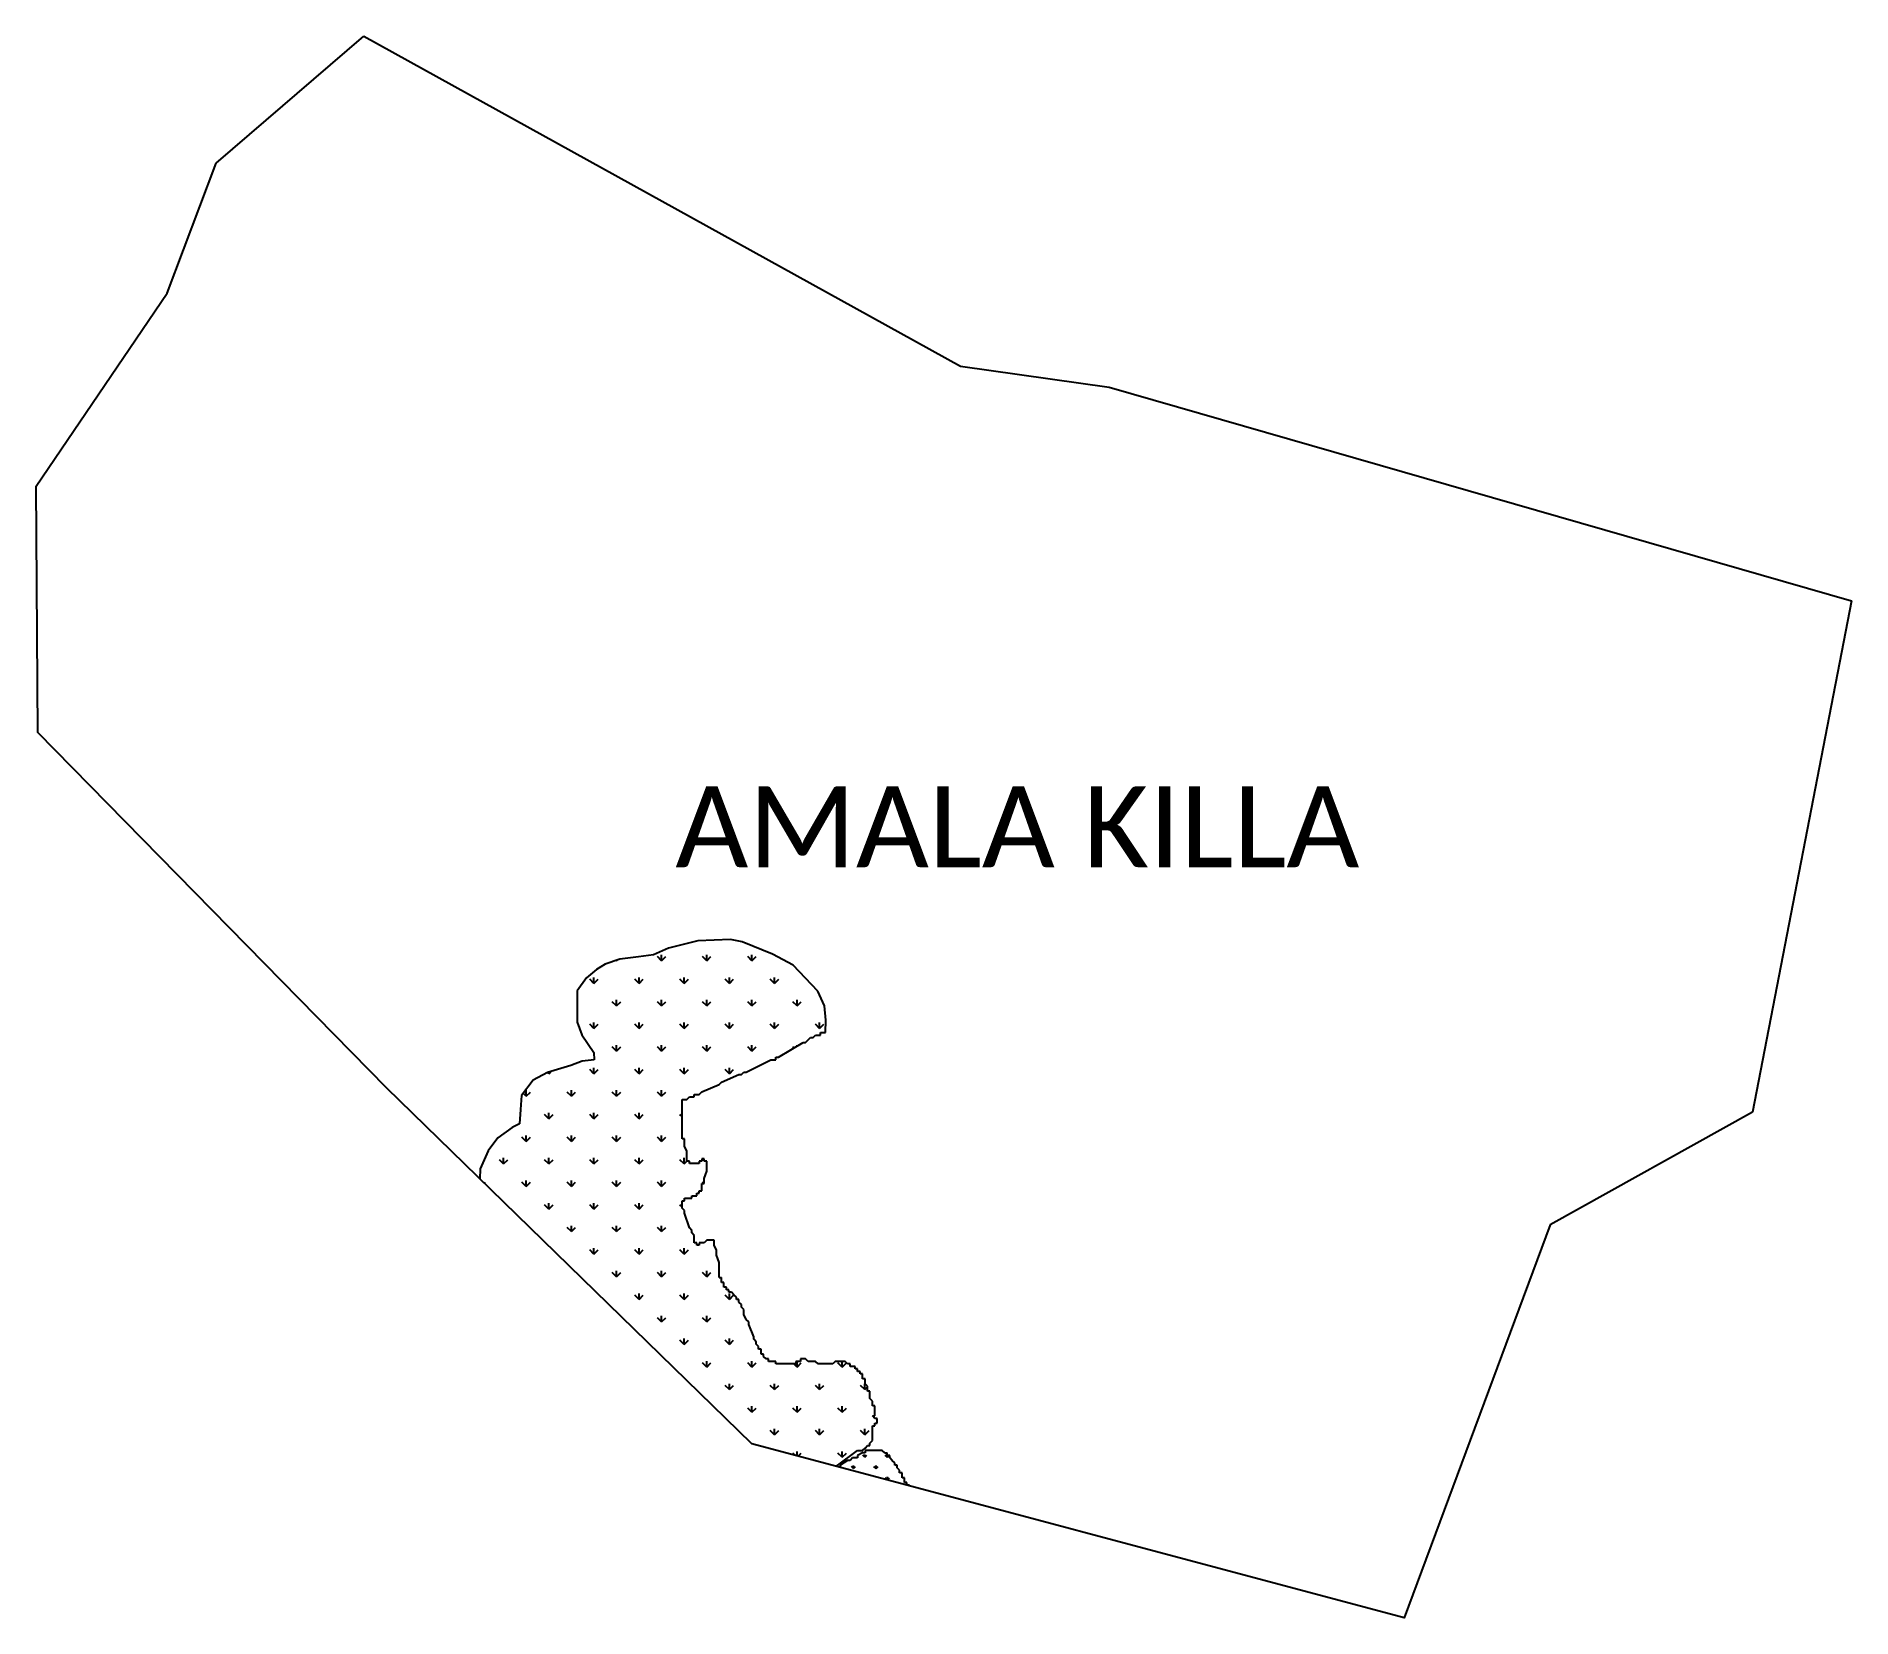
# Model space of a CAD drawing. Header units: metres. Extents: x 260510 to 263399, y 2153282 to 2155799.
import ezdxf

# ---------------------------------------------------------------- set-up
doc = ezdxf.new("R2010")
doc.units = ezdxf.units.M
for name, color, linetype in [('MANGROOVES', 112, 'Continuous'), ('village', 3, 'Continuous'), ('VILLAGE NAME', 250, 'Continuous')]:
    doc.layers.add(name, color=color, linetype=linetype)

msp = doc.modelspace()

# ---------------------------------------------------------------- linework, layer by layer
at = {"layer": 'MANGROOVES'}
for p, q in [((261562.9, 2154359.3), (261515.9, 2154347.6)), ((261614.5, 2154361.4), (261562.9, 2154359.3)), ((261633.3, 2154357.9), (261614.5, 2154361.4)), ((261681.6, 2154338.1), (261633.3, 2154357.9)), ((261438.8, 2154330), (261415, 2154322.2)), ((261468.3, 2154334.1), (261438.8, 2154330)), ((261492.3, 2154336.9), (261468.3, 2154334.1)), ((261515.9, 2154347.6), (261492.3, 2154336.9)), ((261714.5, 2154320.7), (261681.6, 2154338.1)), ((261385.4, 2154300.5), (261370.7, 2154279.6)), ((261401.4, 2154313.6), (261385.4, 2154300.5)), ((261415, 2154322.2), (261401.4, 2154313.6)), ((261753.5, 2154279.1), (261714.5, 2154320.7)), ((261370.7, 2154279.6), (261370.5, 2154229.9)), ((261764, 2154256), (261753.5, 2154279.1)), ((261766.6, 2154232.9), (261764, 2154256)), ((261370.5, 2154229.9), (261378.1, 2154209.7)), ((261757.8, 2154209.4), (261757.8, 2154213.3)), ((261757.8, 2154213.3), (261761.8, 2154213.3)), ((261761.8, 2154213.3), (261765.7, 2154213.3)), ((261765.7, 2154213.3), (261766.6, 2154232.9)), ((261378.1, 2154209.7), (261397, 2154181.5)), ((261397, 2154181.5), (261397.9, 2154169.8)), ((261690.9, 2154174), (261730.3, 2154197.6)), ((261730.3, 2154197.6), (261734.2, 2154197.6)), ((261734.2, 2154197.6), (261742.1, 2154205.4)), ((261742.1, 2154205.4), (261746, 2154205.4)), ((261746, 2154205.4), (261749.9, 2154209.4)), ((261749.9, 2154209.4), (261753.9, 2154209.4)), ((261753.9, 2154209.4), (261757.8, 2154209.4)), ((261360.7, 2154160.8), (261323.4, 2154149.8)), ((261378.8, 2154167.9), (261360.7, 2154160.8)), ((261397.9, 2154169.8), (261378.8, 2154167.9)), ((261639.8, 2154150.3), (261679.1, 2154170)), ((261679.1, 2154170), (261683.1, 2154170)), ((261683.1, 2154170), (261687, 2154170)), ((261687, 2154170), (261687, 2154174)), ((261687, 2154174), (261690.9, 2154174)), ((261300.7, 2154137.8), (261282.3, 2154113.4)), ((261323.4, 2154149.8), (261300.7, 2154137.8)), ((261568.9, 2154118.9), (261596.5, 2154130.7)), ((261596.5, 2154130.7), (261600.4, 2154134.6)), ((261600.4, 2154134.6), (261628, 2154146.4)), ((261628, 2154146.4), (261631.9, 2154146.4)), ((261631.9, 2154146.4), (261635.8, 2154150.3)), ((261635.8, 2154150.3), (261639.8, 2154150.3)), ((261282.3, 2154113.4), (261280.6, 2154090.8)), ((261537.5, 2154103.1), (261537.5, 2154107)), ((261537.5, 2154107), (261541.4, 2154107)), ((261537.5, 2154099.2), (261537.5, 2154103.1)), ((261537.5, 2154095.2), (261537.5, 2154099.2)), ((261537.5, 2154091.3), (261537.5, 2154095.2)), ((261541.4, 2154107), (261545.3, 2154107)), ((261545.3, 2154107), (261549.3, 2154111)), ((261549.3, 2154111), (261553.2, 2154111)), ((261553.2, 2154111), (261557.1, 2154111)), ((261557.1, 2154111), (261557.1, 2154114.9)), ((261557.1, 2154114.9), (261561.1, 2154114.9)), ((261561.1, 2154114.9), (261565, 2154114.9)), ((261565, 2154114.9), (261568.9, 2154118.9)), ((261278.7, 2154067.9), (261267.4, 2154062.5)), ((261280.6, 2154090.8), (261278.7, 2154067.9)), ((261537.5, 2154083.4), (261537.5, 2154091.3)), ((261537.5, 2154079.5), (261537.5, 2154083.4)), ((261537.5, 2154075.6), (261537.5, 2154079.5)), ((261537.5, 2154071.6), (261537.5, 2154075.6)), ((261537.5, 2154063.8), (261537.5, 2154071.6)), ((261244.5, 2154045.8), (261229.2, 2154025.1)), ((261267.4, 2154062.5), (261244.5, 2154045.8)), ((261537.5, 2154059.8), (261537.5, 2154063.8)), ((261537.5, 2154055.9), (261537.5, 2154059.8)), ((261537.5, 2154051.9), (261537.5, 2154055.9)), ((261537.5, 2154048), (261537.5, 2154051.9)), ((261537.5, 2154044.1), (261537.5, 2154048)), ((261541.4, 2154044.1), (261537.5, 2154044.1)), ((261541.4, 2154040.1), (261541.4, 2154044.1)), ((261541.4, 2154036.2), (261541.4, 2154040.1)), ((261229.2, 2154025.1), (261216.3, 2153996.7)), ((261541.4, 2154032.3), (261541.4, 2154036.2)), ((261545.3, 2154024.4), (261541.4, 2154032.3)), ((261545.3, 2154012.6), (261545.3, 2154024.4)), ((261545.3, 2154008.7), (261545.3, 2154012.6)), ((261549.3, 2154008.7), (261545.3, 2154008.7)), ((261549.3, 2154004.7), (261549.3, 2154008.7)), ((261568.9, 2154008.7), (261565, 2154008.7)), ((261565, 2154008.7), (261565, 2154004.7)), ((261572.9, 2154012.6), (261568.9, 2154012.6)), ((261568.9, 2154012.6), (261568.9, 2154008.7)), ((261572.9, 2154008.7), (261572.9, 2154012.6)), ((261576.8, 2154008.7), (261572.9, 2154008.7)), ((261576.8, 2154004.7), (261576.8, 2154008.7)), ((261216.3, 2153996.7), (261215.9, 2153980.5)), ((261553.2, 2154004.7), (261549.3, 2154004.7)), ((261557.1, 2154004.7), (261553.2, 2154004.7)), ((261561.1, 2154004.7), (261557.1, 2154004.7)), ((261565, 2154004.7), (261561.1, 2154004.7)), ((261572.9, 2153981.1), (261576.8, 2153992.9)), ((261572.9, 2153973.2), (261572.9, 2153981.1)), ((261576.8, 2154000.8), (261576.8, 2154004.7)), ((261576.8, 2153996.8), (261576.8, 2154000.8)), ((261576.8, 2153992.9), (261576.8, 2153996.8)), ((261553.2, 2153949.6), (261553.2, 2153953.6)), ((261553.2, 2153953.6), (261557.1, 2153953.6)), ((261557.1, 2153953.6), (261561.1, 2153953.6)), ((261561.1, 2153953.6), (261561.1, 2153957.5)), ((261561.1, 2153957.5), (261565, 2153957.5)), ((261565, 2153957.5), (261565, 2153961.4)), ((261565, 2153961.4), (261568.9, 2153961.4)), ((261568.9, 2153969.3), (261568.9, 2153973.2)), ((261568.9, 2153973.2), (261572.9, 2153973.2)), ((261568.9, 2153965.4), (261568.9, 2153969.3)), ((261568.9, 2153961.4), (261568.9, 2153965.4)), ((261537.5, 2153941.7), (261537.5, 2153945.7)), ((261537.5, 2153945.7), (261541.4, 2153945.7)), ((261537.5, 2153937.8), (261537.5, 2153941.7)), ((261537.5, 2153933.9), (261537.5, 2153937.8)), ((261541.4, 2153929.9), (261537.5, 2153933.9)), ((261541.4, 2153945.7), (261541.4, 2153949.6)), ((261541.4, 2153949.6), (261545.3, 2153949.6)), ((261541.4, 2153926), (261541.4, 2153929.9)), ((261549.3, 2153902.4), (261541.4, 2153926)), ((261545.3, 2153949.6), (261549.3, 2153949.6)), ((261549.3, 2153949.6), (261553.2, 2153949.6)), ((261553.2, 2153898.5), (261549.3, 2153902.4)), ((261553.2, 2153894.5), (261553.2, 2153898.5)), ((261557.1, 2153890.6), (261553.2, 2153894.5)), ((261557.1, 2153882.7), (261557.1, 2153890.6)), ((261557.1, 2153878.8), (261557.1, 2153882.7)), ((261561.1, 2153878.8), (261557.1, 2153878.8)), ((261561.1, 2153874.8), (261561.1, 2153878.8)), ((261565, 2153874.8), (261561.1, 2153874.8)), ((261568.9, 2153878.8), (261565, 2153878.8)), ((261565, 2153878.8), (261565, 2153874.8)), ((261572.9, 2153878.8), (261568.9, 2153878.8)), ((261576.8, 2153882.7), (261572.9, 2153878.8)), ((261580.7, 2153882.7), (261576.8, 2153882.7)), ((261584.7, 2153882.7), (261580.7, 2153882.7)), ((261588.6, 2153882.7), (261584.7, 2153882.7)), ((261588.6, 2153878.8), (261588.6, 2153882.7)), ((261588.6, 2153874.8), (261588.6, 2153878.8)), ((261592.5, 2153867), (261588.6, 2153874.8)), ((261592.5, 2153863), (261592.5, 2153867)), ((261592.5, 2153859.1), (261592.5, 2153863)), ((261596.5, 2153847.3), (261592.5, 2153859.1)), ((261596.5, 2153843.4), (261596.5, 2153847.3)), ((261596.5, 2153839.4), (261596.5, 2153843.4)), ((261596.5, 2153835.5), (261596.5, 2153839.4)), ((261596.5, 2153831.5), (261596.5, 2153835.5)), ((261596.5, 2153827.6), (261596.5, 2153831.5)), ((261596.5, 2153823.7), (261596.5, 2153827.6)), ((261600.4, 2153819.7), (261600.4, 2153823.7)), ((261600.4, 2153815.8), (261600.4, 2153819.7)), ((261604.3, 2153815.8), (261600.4, 2153815.8)), ((261604.3, 2153811.9), (261604.3, 2153815.8)), ((261604.3, 2153807.9), (261604.3, 2153811.9)), ((261608.3, 2153807.9), (261604.3, 2153807.9)), ((261608.3, 2153804), (261608.3, 2153807.9)), ((261612.2, 2153804), (261608.3, 2153804)), ((261612.2, 2153800.1), (261612.2, 2153804)), ((261616.2, 2153800.1), (261612.2, 2153800.1)), ((261620.1, 2153796.1), (261616.2, 2153800.1)), ((261624, 2153792.2), (261620.1, 2153796.1)), ((261624, 2153788.3), (261624, 2153792.2)), ((261628, 2153788.3), (261624, 2153788.3)), ((261628, 2153784.3), (261628, 2153788.3)), ((261631.9, 2153780.4), (261628, 2153784.3)), ((261631.9, 2153776.4), (261631.9, 2153780.4)), ((261635.8, 2153772.5), (261631.9, 2153776.4)), ((261635.8, 2153768.6), (261635.8, 2153772.5)), ((261635.8, 2153764.6), (261635.8, 2153768.6)), ((261639.8, 2153756.8), (261635.8, 2153764.6)), ((261643.7, 2153752.8), (261639.8, 2153756.8)), ((261643.7, 2153748.9), (261643.7, 2153752.8)), ((261651.6, 2153729.2), (261643.7, 2153748.9)), ((261651.6, 2153725.3), (261651.6, 2153729.2)), ((261655.5, 2153721.3), (261651.6, 2153725.3)), ((261655.5, 2153717.4), (261655.5, 2153721.3)), ((261659.4, 2153713.5), (261655.5, 2153717.4)), ((261659.4, 2153709.5), (261659.4, 2153713.5)), ((261663.4, 2153709.5), (261659.4, 2153709.5)), ((261663.4, 2153705.6), (261663.4, 2153709.5)), ((261663.4, 2153701.7), (261663.4, 2153705.6)), ((261667.3, 2153701.7), (261663.4, 2153701.7)), ((261667.3, 2153697.7), (261667.3, 2153701.7)), ((261671.2, 2153693.8), (261667.3, 2153697.7)), ((261675.2, 2153693.8), (261671.2, 2153693.8)), ((261675.2, 2153689.9), (261675.2, 2153693.8)), ((261730.3, 2153693.8), (261726.3, 2153693.8)), ((261726.3, 2153693.8), (261726.3, 2153689.9)), ((261734.2, 2153693.8), (261730.3, 2153693.8)), ((261738.1, 2153689.9), (261734.2, 2153693.8)), ((261679.1, 2153689.9), (261675.2, 2153689.9)), ((261683.1, 2153689.9), (261679.1, 2153689.9)), ((261687, 2153689.9), (261683.1, 2153689.9)), ((261687, 2153685.9), (261687, 2153689.9)), ((261690.9, 2153685.9), (261687, 2153685.9)), ((261694.9, 2153685.9), (261690.9, 2153685.9)), ((261698.8, 2153685.9), (261694.9, 2153685.9)), ((261702.7, 2153685.9), (261698.8, 2153685.9)), ((261706.7, 2153685.9), (261702.7, 2153685.9)), ((261710.6, 2153685.9), (261706.7, 2153685.9)), ((261714.5, 2153685.9), (261710.6, 2153685.9)), ((261718.5, 2153685.9), (261714.5, 2153685.9)), ((261722.4, 2153689.9), (261718.5, 2153689.9)), ((261718.5, 2153689.9), (261718.5, 2153685.9)), ((261726.3, 2153689.9), (261722.4, 2153689.9)), ((261742.1, 2153689.9), (261738.1, 2153689.9)), ((261746, 2153689.9), (261742.1, 2153689.9)), ((261749.9, 2153689.9), (261746, 2153689.9)), ((261753.9, 2153685.9), (261749.9, 2153689.9)), ((261757.8, 2153685.9), (261753.9, 2153685.9)), ((261761.8, 2153685.9), (261757.8, 2153685.9)), ((261765.7, 2153685.9), (261761.8, 2153685.9)), ((261769.6, 2153685.9), (261765.7, 2153685.9)), ((261773.6, 2153685.9), (261769.6, 2153685.9)), ((261777.5, 2153685.9), (261773.6, 2153685.9)), ((261781.4, 2153689.9), (261777.5, 2153685.9)), ((261785.4, 2153689.9), (261781.4, 2153689.9)), ((261789.3, 2153689.9), (261785.4, 2153689.9)), ((261793.2, 2153689.9), (261789.3, 2153689.9)), ((261797.2, 2153689.9), (261793.2, 2153689.9)), ((261801.1, 2153685.9), (261797.2, 2153689.9)), ((261805, 2153685.9), (261801.1, 2153685.9)), ((261805, 2153682), (261805, 2153685.9)), ((261809, 2153682), (261805, 2153682)), ((261812.9, 2153682), (261809, 2153682)), ((261812.9, 2153678.1), (261812.9, 2153682)), ((261816.8, 2153678.1), (261812.9, 2153678.1)), ((261816.8, 2153674.1), (261816.8, 2153678.1)), ((261820.8, 2153674.1), (261816.8, 2153674.1)), ((261820.8, 2153670.2), (261820.8, 2153674.1)), ((261824.7, 2153670.2), (261820.8, 2153670.2)), ((261824.7, 2153666.2), (261824.7, 2153670.2)), ((261824.7, 2153662.3), (261824.7, 2153666.2)), ((261828.7, 2153662.3), (261824.7, 2153662.3)), ((261828.7, 2153658.4), (261828.7, 2153662.3)), ((261828.7, 2153654.4), (261828.7, 2153658.4)), ((261832.6, 2153650.5), (261828.7, 2153654.4)), ((261832.6, 2153646.6), (261832.6, 2153650.5)), ((261832.6, 2153642.6), (261832.6, 2153646.6)), ((261836.5, 2153642.6), (261832.6, 2153642.6)), ((261836.5, 2153634.8), (261836.5, 2153642.6)), ((261836.5, 2153630.8), (261836.5, 2153634.8)), ((261840.5, 2153626.9), (261836.5, 2153630.8)), ((261840.5, 2153623), (261840.5, 2153626.9)), ((261840.5, 2153619), (261840.5, 2153623)), ((261844.4, 2153619), (261840.5, 2153619)), ((261844.4, 2153615.1), (261844.4, 2153619)), ((261844.4, 2153611.1), (261844.4, 2153615.1)), ((261844.4, 2153607.2), (261844.4, 2153611.1)), ((261844.4, 2153603.3), (261844.4, 2153607.2)), ((261844.4, 2153599.3), (261840.5, 2153603.3)), ((261840.5, 2153603.3), (261844.4, 2153603.3)), ((261840.5, 2153583.6), (261840.5, 2153587.5)), ((261840.5, 2153587.5), (261844.4, 2153587.5)), ((261840.5, 2153579.7), (261840.5, 2153583.6)), ((261840.5, 2153575.7), (261840.5, 2153579.7)), ((261840.5, 2153571.8), (261840.5, 2153575.7)), ((261848.3, 2153599.3), (261844.4, 2153599.3)), ((261844.4, 2153587.5), (261844.4, 2153591.5)), ((261844.4, 2153591.5), (261848.3, 2153591.5)), ((261848.3, 2153595.4), (261848.3, 2153599.3)), ((261848.3, 2153591.5), (261848.3, 2153595.4)), ((261785.4, 2153524.6), (261816.8, 2153548.2)), ((261816.8, 2153548.2), (261824.7, 2153548.2)), ((261824.7, 2153548.2), (261828.7, 2153552.1)), ((261828.7, 2153552.1), (261832.6, 2153556)), ((261832.6, 2153548.2), (261828.7, 2153548.2)), ((261828.7, 2153548.2), (261828.7, 2153544.2)), ((261832.6, 2153556), (261836.5, 2153556)), ((261836.5, 2153548.2), (261832.6, 2153548.2)), ((261836.5, 2153560), (261840.5, 2153563.9)), ((261836.5, 2153556), (261836.5, 2153560)), ((261840.5, 2153548.2), (261836.5, 2153548.2)), ((261840.5, 2153567.9), (261840.5, 2153571.8)), ((261840.5, 2153563.9), (261840.5, 2153567.9)), ((261844.4, 2153548.2), (261840.5, 2153548.2)), ((261848.3, 2153548.2), (261844.4, 2153548.2)), ((261852.3, 2153548.2), (261848.3, 2153548.2)), ((261856.2, 2153548.2), (261852.3, 2153548.2)), ((261860.1, 2153544.2), (261856.2, 2153548.2)), ((261783, 2153523), (261785.4, 2153524.6)), ((261801.1, 2153532.4), (261789.3, 2153524.6)), ((261789.3, 2153524.6), (261789.3, 2153520.6)), ((261805, 2153532.4), (261801.1, 2153532.4)), ((261809, 2153536.4), (261805, 2153532.4)), ((261812.9, 2153536.4), (261809, 2153536.4)), ((261816.8, 2153536.4), (261812.9, 2153536.4)), ((261824.7, 2153544.2), (261816.8, 2153540.3)), ((261816.8, 2153540.3), (261816.8, 2153536.4)), ((261828.7, 2153544.2), (261824.7, 2153544.2)), ((261864.1, 2153540.3), (261864.1, 2153544.2)), ((261868, 2153540.3), (261864.1, 2153540.3)), ((261868, 2153536.4), (261868, 2153540.3)), ((261871.9, 2153532.4), (261868, 2153536.4)), ((261875.9, 2153528.5), (261871.9, 2153532.4)), ((261875.9, 2153524.6), (261875.9, 2153528.5)), ((261879.8, 2153524.6), (261875.9, 2153524.6)), ((261879.8, 2153520.6), (261879.8, 2153524.6)), ((261883.7, 2153516.7), (261879.8, 2153520.6)), ((261883.7, 2153512.8), (261883.7, 2153516.7)), ((261887.7, 2153512.8), (261883.7, 2153512.8)), ((261887.7, 2153508.8), (261887.7, 2153512.8)), ((261887.7, 2153504.9), (261887.7, 2153508.8)), ((261891.6, 2153504.9), (261887.7, 2153504.9)), ((261891.6, 2153500.9), (261891.6, 2153504.9)), ((261891.6, 2153497), (261891.6, 2153500.9)), ((261895.5, 2153497), (261891.6, 2153497)), ((261895.5, 2153493.1), (261895.5, 2153497)), ((261899.5, 2153493.1), (261895.5, 2153493.1)), ((261899.5, 2153492), (261899.5, 2153493.1))]:
    msp.add_line(p, q, dxfattribs=at)
at = {"layer": 'MANGROOVES', "linetype": 'Continuous'}
for p, q in [((261433.2, 2154327.5), (261432.7, 2154328)), ((261433.2, 2154327.5), (261434.2, 2154328.5)), ((261433.2, 2154327.5), (261433.2, 2154328.2)), ((261505.1, 2154327.5), (261498.3, 2154334.3)), ((261505.1, 2154327.5), (261505.1, 2154337)), ((261505.1, 2154327.5), (261511.8, 2154334.3)), ((261576.9, 2154327.5), (261570.2, 2154334.3)), ((261576.9, 2154327.5), (261576.9, 2154337)), ((261576.9, 2154327.5), (261583.6, 2154334.3)), ((261648.7, 2154327.5), (261642, 2154334.3)), ((261648.7, 2154327.5), (261648.7, 2154337)), ((261648.7, 2154327.5), (261655.5, 2154334.3)), ((261397.3, 2154291.6), (261390.6, 2154298.3)), ((261397.3, 2154291.6), (261397.3, 2154301.1)), ((261397.3, 2154291.6), (261404, 2154298.3)), ((261469.1, 2154291.6), (261462.4, 2154298.3)), ((261469.1, 2154291.6), (261469.1, 2154301.1)), ((261469.1, 2154291.6), (261475.9, 2154298.3)), ((261541, 2154291.6), (261534.2, 2154298.3)), ((261541, 2154291.6), (261541, 2154301.1)), ((261541, 2154291.6), (261547.7, 2154298.3)), ((261612.8, 2154291.6), (261606.1, 2154298.3)), ((261612.8, 2154291.6), (261612.8, 2154301.1)), ((261612.8, 2154291.6), (261619.6, 2154298.3)), ((261684.7, 2154291.6), (261677.9, 2154298.3)), ((261684.7, 2154291.6), (261684.7, 2154301.1)), ((261684.7, 2154291.6), (261691.4, 2154298.3)), ((261433.2, 2154255.7), (261426.5, 2154262.4)), ((261433.2, 2154255.7), (261433.2, 2154265.2)), ((261433.2, 2154255.7), (261440, 2154262.4)), ((261505.1, 2154255.7), (261498.3, 2154262.4)), ((261505.1, 2154255.7), (261505.1, 2154265.2)), ((261505.1, 2154255.7), (261511.8, 2154262.4)), ((261576.9, 2154255.7), (261570.2, 2154262.4)), ((261576.9, 2154255.7), (261576.9, 2154265.2)), ((261576.9, 2154255.7), (261583.6, 2154262.4)), ((261648.7, 2154255.7), (261642, 2154262.4)), ((261648.7, 2154255.7), (261648.7, 2154265.2)), ((261648.7, 2154255.7), (261655.5, 2154262.4)), ((261720.6, 2154255.7), (261713.8, 2154262.4)), ((261720.6, 2154255.7), (261720.6, 2154265.2)), ((261720.6, 2154255.7), (261727.3, 2154262.4)), ((261397.3, 2154219.8), (261390.6, 2154226.5)), ((261397.3, 2154219.8), (261397.3, 2154229.3)), ((261397.3, 2154219.8), (261404, 2154226.5)), ((261469.1, 2154219.8), (261462.4, 2154226.5)), ((261469.1, 2154219.8), (261469.1, 2154229.3)), ((261469.1, 2154219.8), (261475.9, 2154226.5)), ((261541, 2154219.8), (261534.2, 2154226.5)), ((261541, 2154219.8), (261541, 2154229.3)), ((261541, 2154219.8), (261547.7, 2154226.5)), ((261612.8, 2154219.8), (261606.1, 2154226.5)), ((261612.8, 2154219.8), (261612.8, 2154229.3)), ((261612.8, 2154219.8), (261619.6, 2154226.5)), ((261684.7, 2154219.8), (261677.9, 2154226.5)), ((261684.7, 2154219.8), (261684.7, 2154229.3)), ((261684.7, 2154219.8), (261691.4, 2154226.5)), ((261756.5, 2154219.8), (261749.8, 2154226.5)), ((261756.5, 2154219.8), (261756.5, 2154229.3)), ((261756.5, 2154219.8), (261763.2, 2154226.5)), ((261433.2, 2154183.8), (261426.5, 2154190.6)), ((261433.2, 2154183.8), (261433.2, 2154193.4)), ((261433.2, 2154183.8), (261440, 2154190.6)), ((261505.1, 2154183.8), (261498.3, 2154190.6)), ((261505.1, 2154183.8), (261505.1, 2154193.4)), ((261505.1, 2154183.8), (261511.8, 2154190.6)), ((261576.9, 2154183.8), (261570.2, 2154190.6)), ((261576.9, 2154183.8), (261576.9, 2154193.4)), ((261576.9, 2154183.8), (261583.6, 2154190.6)), ((261648.7, 2154183.8), (261642, 2154190.6)), ((261648.7, 2154183.8), (261648.7, 2154193.4)), ((261648.7, 2154183.8), (261655.5, 2154190.6)), ((261715.6, 2154188.8), (261713.8, 2154190.6)), ((261720.6, 2154191.8), (261720.6, 2154193.4)), ((261397.3, 2154147.9), (261390.6, 2154154.7)), ((261397.3, 2154147.9), (261397.3, 2154157.4)), ((261397.3, 2154147.9), (261404, 2154154.7)), ((261469.1, 2154147.9), (261462.4, 2154154.7)), ((261469.1, 2154147.9), (261469.1, 2154157.4)), ((261469.1, 2154147.9), (261475.9, 2154154.7)), ((261541, 2154147.9), (261534.2, 2154154.7)), ((261541, 2154147.9), (261541, 2154157.4)), ((261541, 2154147.9), (261547.7, 2154154.7)), ((261612.8, 2154147.9), (261606.1, 2154154.7)), ((261612.8, 2154147.9), (261612.8, 2154157.4)), ((261612.8, 2154147.9), (261619.6, 2154154.7)), ((261325.5, 2154147.9), (261323.5, 2154149.8)), ((261325.5, 2154147.9), (261328.9, 2154151.4)), ((261325.5, 2154147.9), (261325.5, 2154150.4)), ((261289.5, 2154112), (261284.8, 2154116.7)), ((261289.5, 2154112), (261289.5, 2154121.5)), ((261289.5, 2154112), (261296.3, 2154118.7)), ((261361.4, 2154112), (261354.6, 2154118.7)), ((261361.4, 2154112), (261361.4, 2154121.5)), ((261361.4, 2154112), (261368.1, 2154118.7)), ((261433.2, 2154112), (261426.5, 2154118.7)), ((261433.2, 2154112), (261433.2, 2154121.5)), ((261433.2, 2154112), (261440, 2154118.7)), ((261505.1, 2154112), (261498.3, 2154118.7)), ((261505.1, 2154112), (261505.1, 2154121.5)), ((261505.1, 2154112), (261511.8, 2154118.7)), ((261325.5, 2154076.1), (261318.7, 2154082.8)), ((261325.5, 2154076.1), (261325.5, 2154085.6)), ((261325.5, 2154076.1), (261332.2, 2154082.8)), ((261397.3, 2154076.1), (261390.6, 2154082.8)), ((261397.3, 2154076.1), (261397.3, 2154085.6)), ((261397.3, 2154076.1), (261404, 2154082.8)), ((261469.1, 2154076.1), (261462.4, 2154082.8)), ((261469.1, 2154076.1), (261469.1, 2154085.6)), ((261469.1, 2154076.1), (261475.9, 2154082.8)), ((261537.5, 2154079.6), (261534.2, 2154082.8)), ((261289.5, 2154040.2), (261282.8, 2154046.9)), ((261289.5, 2154040.2), (261289.5, 2154049.7)), ((261289.5, 2154040.2), (261296.3, 2154046.9)), ((261361.4, 2154040.2), (261354.6, 2154046.9)), ((261361.4, 2154040.2), (261361.4, 2154049.7)), ((261361.4, 2154040.2), (261368.1, 2154046.9)), ((261433.2, 2154040.2), (261426.5, 2154046.9)), ((261433.2, 2154040.2), (261433.2, 2154049.7)), ((261433.2, 2154040.2), (261440, 2154046.9)), ((261505.1, 2154040.2), (261498.3, 2154046.9)), ((261505.1, 2154040.2), (261505.1, 2154049.7)), ((261505.1, 2154040.2), (261511.8, 2154046.9)), ((261253.6, 2154004.2), (261246.9, 2154011)), ((261253.6, 2154004.2), (261253.6, 2154013.8)), ((261253.6, 2154004.2), (261260.3, 2154011)), ((261325.5, 2154004.2), (261318.7, 2154011)), ((261325.5, 2154004.2), (261325.5, 2154013.8)), ((261325.5, 2154004.2), (261332.2, 2154011)), ((261397.3, 2154004.2), (261390.6, 2154011)), ((261397.3, 2154004.2), (261397.3, 2154013.8)), ((261397.3, 2154004.2), (261404, 2154011)), ((261469.1, 2154004.2), (261462.4, 2154011)), ((261469.1, 2154004.2), (261469.1, 2154013.8)), ((261469.1, 2154004.2), (261475.9, 2154011)), ((261541, 2154004.2), (261534.2, 2154011)), ((261541, 2154004.2), (261541, 2154013.8)), ((261541, 2154004.2), (261545.4, 2154008.7)), ((261223, 2153973.6), (261224.4, 2153975)), ((261289.5, 2153968.3), (261282.8, 2153975)), ((261289.5, 2153968.3), (261289.5, 2153977.8)), ((261289.5, 2153968.3), (261296.3, 2153975)), ((261361.4, 2153968.3), (261354.6, 2153975)), ((261361.4, 2153968.3), (261361.4, 2153977.8)), ((261361.4, 2153968.3), (261368.1, 2153975)), ((261433.2, 2153968.3), (261426.5, 2153975)), ((261433.2, 2153968.3), (261433.2, 2153977.8)), ((261433.2, 2153968.3), (261440, 2153975)), ((261505.1, 2153968.3), (261498.3, 2153975)), ((261505.1, 2153968.3), (261505.1, 2153977.8)), ((261505.1, 2153968.3), (261511.8, 2153975)), ((261572, 2153973.2), (261570.2, 2153975)), ((261259.4, 2153938.2), (261260.3, 2153939.1)), ((261325.5, 2153932.4), (261318.7, 2153939.1)), ((261325.5, 2153932.4), (261325.5, 2153941.9)), ((261325.5, 2153932.4), (261332.2, 2153939.1)), ((261397.3, 2153932.4), (261390.6, 2153939.1)), ((261397.3, 2153932.4), (261397.3, 2153941.9)), ((261397.3, 2153932.4), (261404, 2153939.1)), ((261469.1, 2153932.4), (261462.4, 2153939.1)), ((261469.1, 2153932.4), (261469.1, 2153941.9)), ((261469.1, 2153932.4), (261475.9, 2153939.1)), ((261537.5, 2153935.9), (261534.2, 2153939.1)), ((261295.8, 2153902.7), (261296.3, 2153903.2)), ((261361.4, 2153896.5), (261354.6, 2153903.2)), ((261361.4, 2153896.5), (261361.4, 2153906)), ((261361.4, 2153896.5), (261368.1, 2153903.2)), ((261433.2, 2153896.5), (261426.5, 2153903.2)), ((261433.2, 2153896.5), (261433.2, 2153906)), ((261433.2, 2153896.5), (261440, 2153903.2)), ((261505.1, 2153896.5), (261498.3, 2153903.2)), ((261505.1, 2153896.5), (261505.1, 2153906)), ((261505.1, 2153896.5), (261511.8, 2153903.2)), ((261397.3, 2153860.5), (261390.6, 2153867.3)), ((261397.3, 2153860.5), (261397.3, 2153870.1)), ((261397.3, 2153860.5), (261404, 2153867.3)), ((261469.1, 2153860.5), (261462.4, 2153867.3)), ((261469.1, 2153860.5), (261469.1, 2153870.1)), ((261469.1, 2153860.5), (261475.9, 2153867.3)), ((261541, 2153860.5), (261534.2, 2153867.3)), ((261541, 2153860.5), (261541, 2153870.1)), ((261541, 2153860.5), (261547.7, 2153867.3)), ((261433.2, 2153824.6), (261426.5, 2153831.4)), ((261433.2, 2153824.6), (261433.2, 2153834.2)), ((261433.2, 2153824.6), (261440, 2153831.4)), ((261505.1, 2153824.6), (261498.3, 2153831.4)), ((261505.1, 2153824.6), (261505.1, 2153834.2)), ((261505.1, 2153824.6), (261511.8, 2153831.4)), ((261576.9, 2153824.6), (261570.2, 2153831.4)), ((261576.9, 2153824.6), (261576.9, 2153834.2)), ((261576.9, 2153824.6), (261583.6, 2153831.4)), ((261469.1, 2153788.7), (261462.4, 2153795.4)), ((261469.1, 2153788.7), (261469.1, 2153798.2)), ((261469.1, 2153788.7), (261475.9, 2153795.4)), ((261541, 2153788.7), (261534.2, 2153795.4)), ((261541, 2153788.7), (261541, 2153798.2)), ((261541, 2153788.7), (261547.7, 2153795.4)), ((261612.8, 2153788.7), (261606.1, 2153795.4)), ((261612.8, 2153788.7), (261612.8, 2153798.2)), ((261612.8, 2153788.7), (261619.6, 2153795.4)), ((261505.1, 2153752.8), (261498.3, 2153759.5)), ((261505.1, 2153752.8), (261505.1, 2153762.3)), ((261505.1, 2153752.8), (261511.8, 2153759.5)), ((261576.9, 2153752.8), (261570.2, 2153759.5)), ((261576.9, 2153752.8), (261576.9, 2153762.3)), ((261576.9, 2153752.8), (261583.6, 2153759.5)), ((261541, 2153716.9), (261534.2, 2153723.6)), ((261541, 2153716.9), (261541, 2153726.4)), ((261541, 2153716.9), (261547.7, 2153723.6)), ((261612.8, 2153716.9), (261606.1, 2153723.6)), ((261612.8, 2153716.9), (261612.8, 2153726.4)), ((261612.8, 2153716.9), (261619.6, 2153723.6)), ((261576.9, 2153680.9), (261576.9, 2153690.5)), ((261648.7, 2153680.9), (261648.7, 2153690.5)), ((261576.9, 2153680.9), (261570.2, 2153687.7)), ((261576.9, 2153680.9), (261583.6, 2153687.7)), ((261648.7, 2153680.9), (261642, 2153687.7)), ((261648.7, 2153680.9), (261655.5, 2153687.7)), ((261720.6, 2153680.9), (261715.6, 2153685.9)), ((261720.6, 2153680.9), (261720.6, 2153689.9)), ((261720.6, 2153680.9), (261727.3, 2153687.7)), ((261792.4, 2153680.9), (261785.7, 2153687.7)), ((261792.4, 2153680.9), (261792.4, 2153689.9)), ((261792.4, 2153680.9), (261799.2, 2153687.7)), ((261612.8, 2153645), (261606.1, 2153651.8)), ((261612.8, 2153645), (261612.8, 2153654.5)), ((261612.8, 2153645), (261619.6, 2153651.8)), ((261684.7, 2153645), (261677.9, 2153651.8)), ((261684.7, 2153645), (261684.7, 2153654.5)), ((261684.7, 2153645), (261691.4, 2153651.8)), ((261756.5, 2153645), (261749.8, 2153651.8)), ((261756.5, 2153645), (261756.5, 2153654.5)), ((261756.5, 2153645), (261763.2, 2153651.8)), ((261828.3, 2153645), (261821.6, 2153651.8)), ((261828.3, 2153645), (261828.3, 2153654.5)), ((261828.3, 2153645), (261832.6, 2153649.3)), ((261648.7, 2153609.1), (261642, 2153615.8)), ((261648.7, 2153609.1), (261648.7, 2153618.6)), ((261648.7, 2153609.1), (261655.5, 2153615.8)), ((261720.6, 2153609.1), (261713.8, 2153615.8)), ((261720.6, 2153609.1), (261720.6, 2153618.6)), ((261720.6, 2153609.1), (261727.3, 2153615.8)), ((261792.4, 2153609.1), (261785.7, 2153615.8)), ((261792.4, 2153609.1), (261792.4, 2153618.6)), ((261792.4, 2153609.1), (261799.2, 2153615.8)), ((261684.7, 2153573.2), (261677.9, 2153579.9)), ((261684.7, 2153573.2), (261684.7, 2153582.7)), ((261684.7, 2153573.2), (261691.4, 2153579.9)), ((261756.5, 2153573.2), (261749.8, 2153579.9)), ((261756.5, 2153573.2), (261756.5, 2153582.7)), ((261756.5, 2153573.2), (261763.2, 2153579.9)), ((261828.3, 2153573.2), (261821.6, 2153579.9)), ((261828.3, 2153573.2), (261828.3, 2153582.7)), ((261828.3, 2153573.2), (261835.1, 2153579.9)), ((261720.6, 2153539.7), (261720.6, 2153546.8)), ((261792.4, 2153537.3), (261792.4, 2153546.8)), ((261717.3, 2153540.5), (261713.8, 2153544)), ((261722.5, 2153539.2), (261727.3, 2153544)), ((261792.4, 2153537.3), (261785.7, 2153544)), ((261792.4, 2153537.3), (261799.2, 2153544)), ((261810.4, 2153519.3), (261807, 2153522.7)), ((261810.4, 2153519.3), (261810.4, 2153524.1)), ((261810.4, 2153519.3), (261813.8, 2153522.7)), ((261828.3, 2153537.3), (261825, 2153540.6)), ((261828.3, 2153537.3), (261828.3, 2153542)), ((261828.3, 2153537.3), (261831.7, 2153540.6)), ((261846.3, 2153519.3), (261842.9, 2153522.7)), ((261846.3, 2153519.3), (261846.3, 2153524.1)), ((261846.3, 2153519.3), (261849.7, 2153522.7)), ((261864.3, 2153537.3), (261860.9, 2153540.6)), ((261864.3, 2153537.3), (261864.3, 2153540.3)), ((261864.3, 2153537.3), (261867.3, 2153540.3)), ((261879.8, 2153521.7), (261878.9, 2153522.7)), ((261864.3, 2153501.4), (261860.9, 2153504.7)), ((261864.3, 2153501.3), (261864.3, 2153506.1)), ((261864.3, 2153501.3), (261867.6, 2153504.7))]:
    msp.add_line(p, q, dxfattribs=at)
at = {"layer": 'MANGROOVES'}
for points in [[(261596.5, 2153823.7), (261600.4, 2153823.7)], [(261860.1, 2153544.2), (261864.1, 2153544.2)]]:
    msp.add_lwpolyline(points, dxfattribs=at)
at = {"layer": 'village'}
msp.add_lwpolyline([(260796, 2155597.1), (261031.3, 2155799)], dxfattribs=at)
at = {"layer": 'village', "color": 3, "true_color": 0x00ff00}
for points in [[(261031.3, 2155799, 0), (261980.4, 2155273.8, 0), (262217.1, 2155240.5, 0), (263398.8, 2154900.5, 0)], [(263398.8, 2154900.5, 0), (263241.1, 2154086.9, 0), (262918.8, 2153907.1, 0), (262686.8, 2153282, 0), (261648.8, 2153558.8, 0), (261067.4, 2154125.3, 0), (260512.2, 2154690.9, 0), (260510, 2155083, 0), (260718.4, 2155390.3, 0), (260796, 2155597.1, 0)]]:
    msp.add_polyline3d(points, dxfattribs=at)

# ---------------------------------------------------------------- texts
at = {"layer": 'VILLAGE NAME', "insert": (261526.9, 2154605.2), "char_height": 128.647, "attachment_point": 1}
msp.add_mtext_dynamic_manual_height_columns('{\\fCalibri|b0|i0|c0|p34;AMALA KILLA }', width=1334.797, gutter_width=643.2, heights=[0], dxfattribs=at)

doc.saveas('drawing.dxf')
